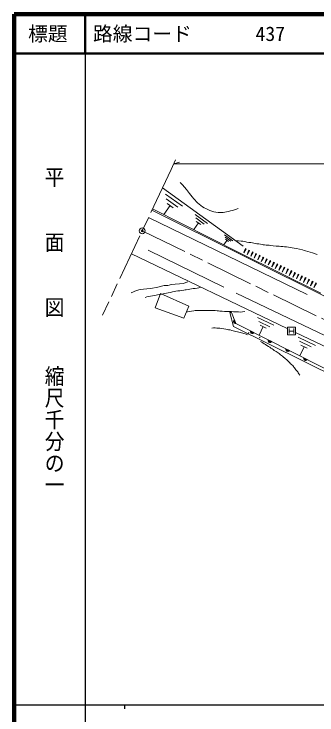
# Model space of a CAD drawing. Units: millimetres, scale not verified. Extents: x 40000 to 680000, y 20000 to 380000.
# Drawn here: x 40000 to 116696, y 202409 to 380000 of the extents above; entities that cross this region are included whole.
import ezdxf
from ezdxf.enums import TextEntityAlignment as Align

# ---------------------------------------------------------------- set-up
doc = ezdxf.new("R2010")
doc.units = ezdxf.units.MM
doc.header["$LTSCALE"] = 1000
doc.header["$PDMODE"] = 32
doc.header["$PDSIZE"] = 500
doc.linetypes.add('CHAIN', pattern=[18.5, 12, -1.5, 3.5, -1.5])
for name, color, linetype, lineweight in [('M-BGD', 7, 'Continuous', 13), ('M-BMK', 2, 'CHAIN', 13), ('M-BMK-SRVR', 3, 'Continuous', 13), ('M-OTRS', 6, 'Continuous', 13), ('M-STR-HTXT', 7, 'Continuous', 13), ('M-TTL', 2, 'Continuous', 140), ('M-TTL-BAND', 7, 'Continuous', 25), ('M-TTL-LINE', 7, 'Continuous', 50)]:
    doc.layers.add(name, color=color, linetype=linetype, lineweight=lineweight)
doc.layers.add('M-TTL-TXT', color=7, linetype='Continuous')
doc.styles.add('@ＭＳ ゴシック', font='')
doc.styles.add('ＭＳ ゴシック', font='')
doc.styles.get('@ＭＳ ゴシック').set_extended_font_data('@MS Gothic')
doc.styles.get('ＭＳ ゴシック').set_extended_font_data('MS Gothic')

msp = doc.modelspace()

# ---------------------------------------------------------------- linework, layer by layer
at = {"layer": 'M-BGD'}
for p, q in [((77599, 335993), (98024, 321186)), ((78361, 334395), (82652, 331285)), ((81467, 331096), (78549, 333211)), ((97111, 319521), (75096, 330652)), ((79511, 331467), (77893, 329235)), ((78738, 332027), (80283, 330907)), ((74917, 330270), (133826, 300952)), ((85853, 329210), (89010, 326921)), ((74074, 328472), (114239, 308960)), ((86699, 327055), (85509, 325413)), ((88139, 326782), (85992, 328338)), ((86131, 327467), (87267, 326643)), ((93324, 324081), (95429, 322555)), ((94848, 322463), (93417, 323500)), ((93888, 322645), (93095, 321550)), ((93509, 322919), (94267, 322370)), ((73987, 320139), (93080, 310800)), ((98660, 320548), (98196, 319599)), ((98290, 319847), (98638, 320558)), ((98333, 319826), (98681, 320537)), ((98617, 320569), (98395, 320116)), ((98703, 320526), (98481, 320074)), ((98489, 320363), (98595, 320579)), ((98619, 320300), (98724, 320516)), ((99550, 320110), (99086, 319162)), ((99180, 319410), (99529, 320121)), ((99223, 319388), (99572, 320100)), ((99507, 320132), (99285, 319679)), ((99593, 320089), (99372, 319637)), ((99380, 319926), (99485, 320142)), ((99509, 319863), (99615, 320079)), ((100440, 319673), (99976, 318725)), ((100071, 318972), (100419, 319684)), ((100397, 319694), (100176, 319242)), ((100270, 319489), (100376, 319705)), ((69720, 319211), (109179, 300326)), ((97111, 319521), (117683, 309247)), ((100114, 318951), (100462, 319663)), ((100483, 319652), (100262, 319200)), ((100400, 319426), (100505, 319642)), ((101331, 319236), (100866, 318288)), ((100961, 318535), (101309, 319247)), ((101004, 318514), (101352, 319226)), ((101288, 319257), (101066, 318805)), ((101374, 319215), (101152, 318762)), ((101160, 319052), (101266, 319268)), ((101290, 318989), (101395, 319205)), ((102221, 318799), (101757, 317851)), ((101851, 318098), (102199, 318810)), ((101894, 318077), (102242, 318789)), ((102178, 318820), (101956, 318368)), ((102264, 318778), (102043, 318325)), ((102051, 318615), (102156, 318831)), ((102180, 318552), (102286, 318768)), ((103111, 318362), (102647, 317414)), ((102741, 317661), (103090, 318373)), ((102785, 317640), (103133, 318352)), ((103068, 318383), (102847, 317930)), ((103154, 318341), (102933, 317888)), ((102941, 318178), (103047, 318394)), ((103070, 318115), (103176, 318330)), ((104002, 317925), (103537, 316977)), ((103632, 317224), (103980, 317936)), ((103675, 317203), (104023, 317914)), ((103958, 317946), (103737, 317493)), ((104045, 317904), (103823, 317451)), ((103831, 317741), (103937, 317957)), ((103961, 317678), (104066, 317893)), ((104892, 317488), (104428, 316540)), ((104522, 316787), (104870, 317498)), ((104565, 316766), (104913, 317477)), ((104849, 317509), (104627, 317056)), ((104935, 317467), (104713, 317014)), ((104722, 317304), (104827, 317520)), ((104851, 317241), (104957, 317456)), ((105803, 317094), (105300, 316066)), ((105403, 316335), (105780, 317105)), ((105449, 316312), (105827, 317083)), ((105757, 317117), (105517, 316627)), ((105850, 317071), (105610, 316581)), ((105619, 316895), (105733, 317128)), ((105759, 316826), (105873, 317060)), ((106694, 316657), (106191, 315629)), ((106293, 315898), (106670, 316668)), ((106340, 315875), (106717, 316645)), ((106647, 316680), (106407, 316189)), ((106740, 316634), (106500, 316144)), ((106509, 316458), (106623, 316691)), ((106649, 316389), (106764, 316623)), ((107584, 316220), (107081, 315192)), ((107183, 315461), (107561, 316231)), ((107230, 315438), (107607, 316208)), ((107537, 316243), (107297, 315752)), ((107631, 316197), (107391, 315707)), ((107399, 316021), (107514, 316254)), ((107540, 315952), (107654, 316186)), ((108474, 315783), (107971, 314755)), ((108074, 315024), (108451, 315794)), ((108120, 315001), (108498, 315771)), ((108428, 315806), (108187, 315315)), ((108521, 315760), (108281, 315270)), ((108290, 315584), (108404, 315817)), ((108430, 315515), (108544, 315748)), ((109364, 315346), (108862, 314318)), ((108964, 314587), (109341, 315357)), ((109011, 314564), (109388, 315334)), ((109318, 315369), (109078, 314878)), ((109411, 315323), (109171, 314833)), ((109180, 315146), (109294, 315380)), ((109320, 315078), (109435, 315312)), ((110255, 314909), (109752, 313881)), ((109854, 314149), (110232, 314920)), ((109901, 314127), (110278, 314897)), ((110208, 314932), (109968, 314441)), ((110301, 314886), (110062, 314395)), ((110070, 314709), (110185, 314943)), ((110211, 314641), (110325, 314874)), ((111145, 314472), (110642, 313444)), ((110745, 313712), (111122, 314483)), ((110791, 313690), (111168, 314460)), ((111098, 314495), (110858, 314004)), ((111192, 314449), (110952, 313958)), ((110961, 314272), (111075, 314506)), ((111101, 314204), (111215, 314437)), ((112035, 314035), (111532, 313007)), ((111635, 313275), (112012, 314046)), ((111682, 313252), (112059, 314023)), ((111989, 314057), (111749, 313567)), ((112082, 314012), (111842, 313521)), ((111851, 313835), (111965, 314069)), ((111991, 313767), (112105, 314000)), ((112926, 313597), (112423, 312570)), ((112525, 312838), (112902, 313609)), ((112572, 312815), (112949, 313586)), ((112879, 313620), (112639, 313130)), ((112972, 313575), (112732, 313084)), ((112741, 313398), (112856, 313632)), ((112881, 313330), (112996, 313563)), ((113816, 313160), (113313, 312133)), ((113416, 312401), (113793, 313172)), ((113462, 312378), (113839, 313149)), ((113769, 313183), (113529, 312693)), ((113863, 313138), (113623, 312647)), ((113632, 312961), (113746, 313195)), ((113772, 312893), (113886, 313126)), ((114706, 312723), (114203, 311696)), ((114306, 311964), (114683, 312735)), ((114353, 311941), (114730, 312712)), ((114660, 312746), (114420, 312256)), ((114753, 312700), (114513, 312210)), ((114522, 312524), (114636, 312758)), ((114662, 312455), (114776, 312689)), ((115597, 312286), (115094, 311259)), ((115196, 311527), (115573, 312298)), ((115243, 311504), (115620, 312275)), ((115550, 312309), (115310, 311819)), ((115643, 312263), (115403, 311773)), ((115412, 312087), (115527, 312320)), ((115552, 312018), (115667, 312252)), ((116487, 311849), (115984, 310822)), ((116086, 311090), (116464, 311861)), ((116133, 311067), (116510, 311838)), ((116440, 311872), (116200, 311382)), ((116534, 311826), (116294, 311336)), ((116303, 311650), (116417, 311884)), ((116443, 311581), (116557, 311815)), ((96199, 309315), (121491, 297142)), ((95746, 301738), (95596, 302109)), ((95614, 302224), (95839, 301667)), ((95917, 301634), (95648, 302302)), ((95681, 302380), (95995, 301601)), ((96058, 301605), (95729, 302421)), ((95777, 302462), (96121, 301609)), ((101618, 303121), (105767, 301135)), ((104786, 300789), (101964, 302140)), ((103057, 300801), (102025, 298643)), ((102311, 301158), (103804, 300443)), ((109621, 300284), (109621, 299084)), ((110821, 300284), (110821, 299084)), ((99842, 299542), (100591, 299162)), ((100636, 299206), (99851, 299604)), ((99860, 299667), (100681, 299251)), ((100510, 299135), (99868, 299461)), ((99894, 299380), (100430, 299109)), ((100313, 299101), (99957, 299282)), ((109621, 299684), (110821, 299684)), ((119651, 295314), (111275, 299323)), ((104338, 297262), (105087, 296882)), ((105132, 296927), (104347, 297325)), ((104356, 297387), (105177, 296971)), ((105006, 296856), (104364, 297182)), ((104391, 297101), (104926, 296829)), ((104809, 296821), (104453, 297002)), ((111894, 298168), (116314, 296053)), ((115269, 295684), (112263, 297123)), ((108834, 294983), (109583, 294603)), ((109628, 294647), (108843, 295045)), ((108853, 295108), (109673, 294692)), ((109503, 294576), (108860, 294902)), ((108887, 294821), (109422, 294550)), ((113427, 295696), (112327, 293398)), ((112632, 296077), (114223, 295316)), ((109306, 294542), (108949, 294723)), ((113330, 292703), (114079, 292323)), ((114124, 292368), (113339, 292766)), ((113349, 292828), (114169, 292412)), ((113999, 292297), (113357, 292622)), ((113383, 292542), (113918, 292270)), ((113802, 292262), (113445, 292443))]:
    msp.add_line(p, q, dxfattribs=at)
for points in [[(82098, 337281), (82615, 336739), (83132, 336157), (83631, 335524), (84144, 334860), (84432, 334508), (84733, 334142), (85122, 333647), (85543, 333148), (85837, 332846), (86151, 332540), (86491, 332203), (86851, 331858), (87263, 331509), (87716, 331177), (88107, 330933), (88526, 330698), (89034, 330441), (89576, 330201), (90049, 330032), (90552, 329888), (91110, 329771), (91699, 329702), (92123, 329693), (92564, 329702), (92954, 329718), (93356, 329757), (93828, 329861), (94313, 329997), (94810, 330124), (95326, 330255), (96033, 330461), (96763, 330697)], [(96205, 322504), (96825, 322500), (97466, 322469), (97947, 322413), (98445, 322328), (98952, 322224), (99482, 322127), (99915, 322072), (100366, 322009), (100700, 321941), (101048, 321869), (101509, 321801), (101990, 321739), (102378, 321678), (102780, 321609), (103097, 321559), (103428, 321515), (103814, 321476), (104217, 321442), (104560, 321413), (104917, 321376), (105612, 321270), (106337, 321192), (106486, 321188), (106641, 321185), (107086, 321156), (107549, 321114), (108017, 321087), (108504, 321056), (108968, 321003), (109450, 320938), (109914, 320874), (110397, 320802), (110942, 320703), (111505, 320586), (112259, 320414), (113039, 320217), (113429, 320109), (113834, 319996), (114392, 319841), (114969, 319672), (115586, 319470), (116222, 319241), (116707, 319055)], [(83971, 312132), (82797, 311764), (81853, 311649), (80771, 311534), (79897, 311442), (78930, 311211), (78032, 311188), (76444, 310774), (74649, 310475), (73636, 310337), (71933, 310175), (70983, 309973), (69660, 309398)], [(73170, 308216), (73621, 308327), (74091, 308436), (74550, 308534), (75030, 308621), (75482, 308691), (75951, 308768), (76348, 308848), (76761, 308934), (77419, 309046), (78105, 309155), (78576, 309240), (79063, 309339), (79596, 309456), (80149, 309578), (80564, 309663), (80996, 309744), (81483, 309829), (81991, 309910), (82487, 309982), (83003, 310057), (83301, 310104), (83611, 310149), (84063, 310199), (84532, 310260), (84929, 310341), (85342, 310425), (85830, 310489), (86336, 310554), (86810, 310660), (87297, 310799)], [(83632, 304493), (83957, 304558), (84443, 304638), (84965, 304724), (85508, 304811), (85860, 304859), (86227, 304897), (86635, 304919), (87061, 304926), (87597, 304927), (88155, 304926), (88648, 304925), (89162, 304926), (89797, 304922), (90456, 304897), (90936, 304858), (91435, 304811), (91773, 304782), (92125, 304753), (92704, 304704), (93306, 304663), (93893, 304643), (94504, 304625), (95035, 304598), (95588, 304569), (96027, 304558), (96484, 304541), (96844, 304516), (97219, 304503), (97803, 304551), (98408, 304657)], [(184838, 260051), (166826, 265521), (95550, 300867), (94622, 304381), (95087, 304338)], [(95087, 304338), (96191, 301594), (125730, 286618), (166816, 266733), (184637, 261001), (189647, 263070), (184838, 260051)], [(90057, 300430), (90499, 300461), (90959, 300467), (91311, 300443), (91677, 300412), (92130, 300391), (92598, 300357), (93096, 300269), (93611, 300154), (93935, 300088), (94274, 300025), (94690, 299949), (95121, 299860), (95456, 299774), (95802, 299675), (96189, 299562), (96594, 299454), (96928, 299383), (97275, 299307), (97600, 299219), (97938, 299123), (98210, 299053), (98491, 298976), (98790, 298874), (99098, 298755)], [(102413, 297042), (102713, 296857), (103023, 296662), (103332, 296457), (103655, 296247), (104041, 296010), (104441, 295763), (104742, 295562), (105054, 295350), (105330, 295170), (105617, 294981), (105890, 294790), (106177, 294598), (106380, 294477), (106589, 294348), (106838, 294165), (107090, 293965), (107291, 293811), (107500, 293652), (107717, 293478), (107942, 293298), (108235, 293071), (108546, 292841), (108769, 292682), (108988, 292502), (109176, 292301), (109371, 292090), (109516, 291961), (109666, 291825), (109846, 291616), (110034, 291398), (110184, 291259), (110343, 291118), (110546, 290909), (110741, 290676), (110873, 290504), (111006, 290322), (111175, 290088), (111360, 289851), (111511, 289677), (111669, 289497), (111810, 289320), (111949, 289129), (112140, 288842), (112332, 288540)]]:
    msp.add_lwpolyline(points, dxfattribs=at)
for points in [[(98584, 320611), (98143, 319491), (98756, 320527)], [(99474, 320174), (99033, 319054), (99647, 320090)], [(100365, 319737), (99923, 318617), (100537, 319653)], [(101255, 319300), (100814, 318180), (101427, 319216)], [(102145, 318863), (101704, 317743), (102318, 318778)], [(103036, 318426), (102594, 317306), (103208, 318342)], [(103926, 317989), (103485, 316869), (104098, 317904)], [(104816, 317552), (104375, 316432), (104989, 317467)], [(105721, 317163), (105243, 315950), (105908, 317072)], [(106612, 316726), (106133, 315513), (106798, 316635)], [(107502, 316289), (107024, 315076), (107689, 316198)], [(108392, 315852), (107914, 314638), (108579, 315760)], [(109282, 315415), (108804, 314202), (109469, 315323)], [(110173, 314978), (109695, 313764), (110360, 314886)], [(111063, 314541), (110585, 313327), (111250, 314449)], [(111953, 314104), (111475, 312890), (112140, 314012)], [(112844, 313666), (112366, 312453), (113031, 313575)], [(113734, 313230), (113256, 312016), (113921, 313138)], [(114624, 312792), (114146, 311579), (114811, 312701)], [(115515, 312355), (115037, 311142), (115702, 312264)], [(116405, 311918), (115927, 310705), (116592, 311827)], [(77119, 309194), (75706, 305597), (83016, 302927), (84232, 306020)], [(96191, 301594), (96065, 301586), (95950, 301605), (95820, 301660), (95727, 301730), (95645, 301827), (95585, 301975), (95578, 302101), (95596, 302217), (95651, 302347), (95722, 302440), (95818, 302522)], [(109221, 298684), (109221, 300684), (111221, 300684), (111221, 298684)], [(100744, 299286), (100654, 299197), (100555, 299135), (100421, 299091), (100304, 299083), (100179, 299101), (100036, 299174), (99947, 299264), (99885, 299362), (99841, 299497), (99833, 299613), (99852, 299738)], [(105240, 297007), (105150, 296918), (105051, 296856), (104917, 296812), (104800, 296803), (104675, 296822), (104532, 296894), (104444, 296984), (104382, 297083), (104338, 297217), (104329, 297334), (104348, 297459)], [(109736, 294727), (109646, 294638), (109547, 294576), (109413, 294532), (109296, 294524), (109171, 294542), (109029, 294615), (108940, 294705), (108878, 294803), (108834, 294938), (108825, 295054), (108844, 295179)], [(114232, 292448), (114142, 292359), (114043, 292296), (113909, 292253), (113793, 292244), (113668, 292263), (113525, 292335), (113436, 292425), (113374, 292524), (113330, 292658), (113322, 292775), (113340, 292900)]]:
    msp.add_lwpolyline(points, close=True, dxfattribs=at)
for centre in [(99432, 299227), (102192, 298051), (104952, 296876)]:
    msp.add_circle(centre, 50, dxfattribs=at)
at = {"layer": 'M-BMK'}
for p, q in [((79751, 340586), (62418, 303709)), ((72451, 325055), (162145, 281290))]:
    msp.add_line(p, q, dxfattribs=at)
at = {"layer": 'M-BMK-SRVR'}
msp.add_circle((72451, 325055), 750, dxfattribs=at)
at = {"layer": 'M-OTRS'}
msp.add_point((72451, 325055), dxfattribs=at)
at = {"layer": 'M-STR-HTXT'}
for p, q in [((79751, 340586), (80900, 343039)), ((80432, 342039), (81932, 342459)), ((80432, 342039), (395746, 342039))]:
    msp.add_line(p, q, dxfattribs=at)
at = {"layer": 'M-TTL'}
for p, q in [((40000, 380000), (40000, 20000)), ((680000, 380000), (40000, 380000))]:
    msp.add_line(p, q, dxfattribs=at)
at = {"layer": 'M-TTL-BAND'}
for p, q in [((58000, 370000), (58000, 20000)), ((40000, 205000), (579000, 205000)), ((68000, 205000), (68000, 204000))]:
    msp.add_line(p, q, dxfattribs=at)
at = {"layer": 'M-TTL-LINE'}
for p, q in [((58000, 380000), (58000, 370000)), ((40000, 370000), (680000, 370000))]:
    msp.add_line(p, q, dxfattribs=at)

# ---------------------------------------------------------------- texts
at = {"layer": 'M-TTL-BAND', "style": '@ＭＳ ゴシック', "width": 1.1}
for s, p in [('平\u3000\u3000面\u3000\u3000図', (47277, 341475)), ('縮尺千分の一', (47277, 291030))]:
    msp.add_text(s, height=3666, rotation=270, dxfattribs=at).set_placement(p, align=Align.BOTTOM_LEFT)
at = {"layer": 'M-TTL-TXT', "style": 'ＭＳ ゴシック'}
msp.add_text('標題', height=3666, dxfattribs=at).set_placement((48550, 375000), align=Align.MIDDLE_CENTER)
for s, p in [('路線コード', (60000, 375000)), ('437', (101142, 375000))]:
    msp.add_text(s, height=3666, dxfattribs=at).set_placement(p, align=Align.MIDDLE_LEFT)

doc.saveas('drawing.dxf')
